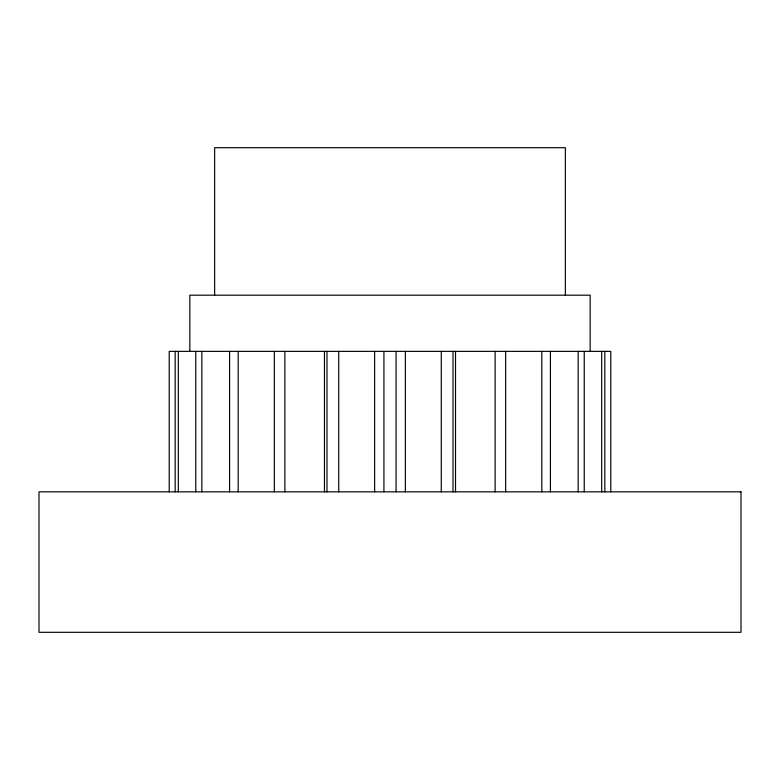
<?xml version="1.0" encoding="UTF-8"?>
<svg xmlns="http://www.w3.org/2000/svg" width="780" height="780" viewBox="0 0 780 780"><rect width="100%" height="100%" fill="white"/><g stroke="black" fill="none" stroke-linecap="round" stroke-linejoin="round"><path stroke-width="1.17" d="M610.789 491.839L610.789 351.37L169.211 351.37L169.211 491.839M604.832 351.37L604.832 491.839M601.692 351.37L601.692 491.839M590.167 351.37L590.167 295.181L189.832 295.181L189.832 351.37M584.24 351.37L584.24 491.839M578.165 351.37L578.165 491.839M565.354 295.181L565.354 147.693L214.646 147.693L214.646 295.181M550.417 351.37L550.417 491.839M541.817 351.37L541.817 491.839M505.654 351.37L505.654 491.839M495.124 351.37L495.124 491.839M455.53 351.37L455.53 491.839M453.014 351.37L453.014 491.839M441.275 351.37L441.275 491.839M405.376 351.37L405.376 491.839M396.074 351.37L396.074 491.839M383.926 351.37L383.926 491.839M374.624 351.37L374.624 491.839M338.725 351.37L338.725 491.839M326.986 351.37L326.986 491.839M324.47 351.37L324.47 491.839M284.875 351.37L284.875 491.839M274.346 351.37L274.346 491.839M238.183 351.37L238.183 491.839M229.583 351.37L229.583 491.839M201.835 351.37L201.835 491.839M195.761 351.37L195.761 491.839M178.308 351.37L178.308 491.839M175.168 351.37L175.168 491.839M741 491.839L39 491.839L39 632.307L741 632.307L741 491.839"/></g></svg>
